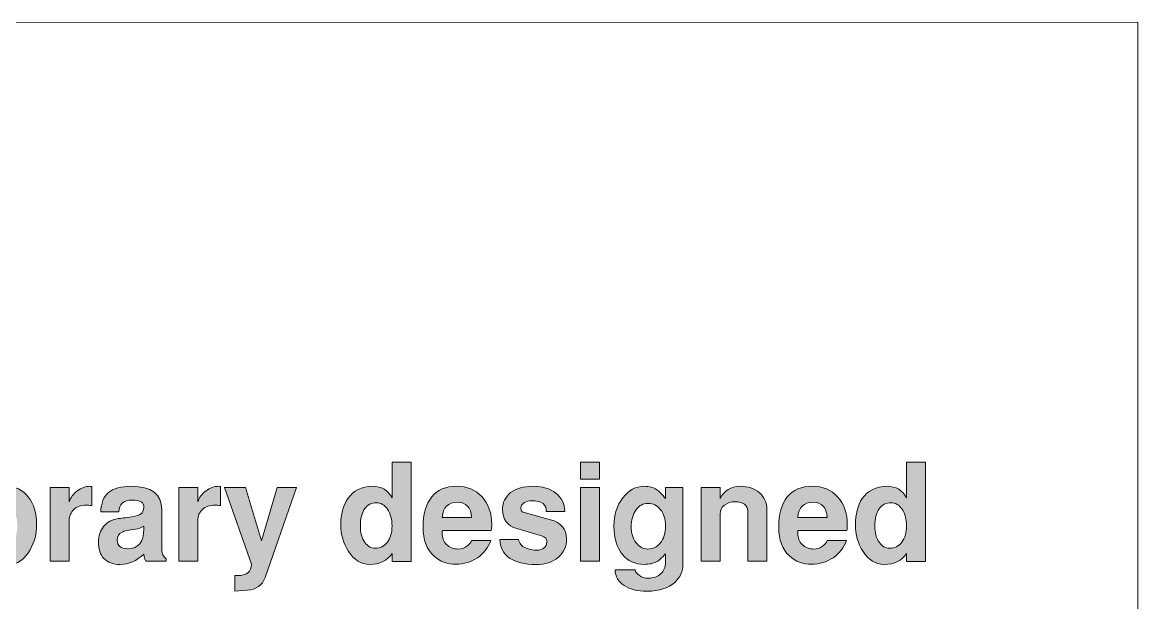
# Model space of a CAD drawing. Header units: inches. Extents: x 0.6 to 10.9, y -3.5 to -1.2.
# Drawn here: x 9.851 to 10.875, y -2.984 to -2.45 of the extents above; entities that cross this region are included whole.
import ezdxf

# ---------------------------------------------------------------- set-up
doc = ezdxf.new("R2010")
doc.units = ezdxf.units.IN
doc.header["$MEASUREMENT"] = 0
doc.layers.add('Layer 1', color=7, linetype='Continuous')

# ---------------------------------------------------------------- blocks, each defined once
blk = doc.blocks.new('block 3')
at = {"layer": 'Layer 1', "color": 7, "lineweight": 5, "true_color": 0xffffff}
blk.add_open_spline([(7.909, -2.6379), (7.909, -2.6379), (7.486, -2.6379), (7.486, -2.6379), (7.486, -2.6379), (7.486, -2.8735), (7.486, -2.8735), (7.486, -2.8735), (7.4916, -2.8735), (7.4916, -2.8735), (7.4916, -2.8735), (7.6791, -2.8735), (7.6791, -2.8735), (7.6791, -2.8735), (7.6792, -2.8734), (7.6792, -2.8734), (7.6792, -2.8734), (7.6792, -3.085), (7.6792, -3.085), (7.6792, -3.085), (7.674, -3.085), (7.674, -3.085), (7.674, -3.085), (7.4934, -3.085), (7.4934, -3.085), (7.4934, -3.085), (7.4934, -3.3206), (7.4934, -3.3206), (7.4934, -3.3206), (8.5511, -3.3206), (8.5511, -3.3206), (8.5511, -3.3206), (8.5511, -3.5081), (8.5511, -3.5081), (8.5511, -3.5081), (10.8746, -3.508), (10.8746, -3.508), (10.8746, -3.508), (10.8746, -2.4503), (10.8746, -2.4503), (10.8746, -2.4503), (8.5511, -2.4504), (8.5511, -2.4504), (8.5511, -2.4504), (8.5511, -2.6379), (8.5511, -2.6379), (8.5511, -2.6379), (8.1305, -2.6379), (8.1305, -2.6379), (8.1305, -2.6379), (8.1305, -2.4504), (8.1305, -2.4504), (8.1305, -2.4504), (7.909, -2.4504), (7.909, -2.4504), (7.909, -2.4504), (7.909, -2.6379), (7.909, -2.6379)], degree=3, knots=[0, 0, 0, 0, 1, 1, 1, 2, 2, 2, 3, 3, 3, 4, 4, 4, 5, 5, 5, 6, 6, 6, 7, 7, 7, 8, 8, 8, 9, 9, 9, 10, 10, 10, 11, 11, 11, 12, 12, 12, 13, 13, 13, 14, 14, 14, 15, 15, 15, 16, 16, 16, 17, 17, 17, 18, 18, 18, 19, 19, 19, 19], dxfattribs=at)
blk = doc.blocks.new('block 29')
at = {"layer": 'Layer 1', "true_color": 0xed1f24}
h = blk.add_hatch(color=240, dxfattribs=at)
h.dxf.hatch_style = 2
edge = h.paths.add_edge_path()
edge.add_spline(control_points=[(9.8637, -2.9119), (9.8637, -2.9201), (9.8617, -2.9278), (9.8576, -2.9351), (9.8526, -2.9439), (9.8461, -2.9483), (9.8381, -2.9483), (9.8329, -2.9483), (9.8287, -2.9476), (9.8254, -2.9461), (9.8224, -2.9447), (9.8196, -2.9423), (9.8167, -2.939), (9.8167, -2.939), (9.8167, -2.9454), (9.8167, -2.9454), (9.8167, -2.9454), (9.7992, -2.9454), (9.7992, -2.9454), (9.7992, -2.9454), (9.7992, -2.8543), (9.7992, -2.8543), (9.7992, -2.8543), (9.8167, -2.8543), (9.8167, -2.8543), (9.8167, -2.8543), (9.8167, -2.8867), (9.8167, -2.8867), (9.82, -2.88), (9.8261, -2.8766), (9.8352, -2.8766), (9.844, -2.8766), (9.8509, -2.8798), (9.856, -2.8863), (9.8612, -2.8928), (9.8637, -2.9014), (9.8637, -2.9119)], knot_values=[0, 0, 0, 0, 1, 1, 1, 2, 2, 2, 3, 3, 3, 4, 4, 4, 5, 5, 5, 6, 6, 6, 7, 7, 7, 8, 8, 8, 9, 9, 9, 10, 10, 10, 11, 11, 11, 12, 12, 12, 12], degree=3, periodic=1)
edge = h.paths.add_edge_path()
edge.add_spline(control_points=[(9.8459, -2.913), (9.8459, -2.9065), (9.8445, -2.9014), (9.8417, -2.8975), (9.839, -2.8936), (9.8354, -2.8917), (9.8309, -2.8917), (9.827, -2.8917), (9.8237, -2.8937), (9.8209, -2.8976), (9.8181, -2.9016), (9.8167, -2.9066), (9.8167, -2.9126), (9.8167, -2.9187), (9.8181, -2.9238), (9.8208, -2.9277), (9.8236, -2.9316), (9.8271, -2.9336), (9.8315, -2.9336), (9.8358, -2.9336), (9.8392, -2.9316), (9.8419, -2.9278), (9.8445, -2.9239), (9.8459, -2.9189), (9.8459, -2.913)], knot_values=[0, 0, 0, 0, 1, 1, 1, 2, 2, 2, 3, 3, 3, 4, 4, 4, 5, 5, 5, 6, 6, 6, 7, 7, 7, 8, 8, 8, 8], degree=3, periodic=1)
h = blk.add_hatch(color=240, dxfattribs=at)
h.dxf.hatch_style = 2
edge = h.paths.add_edge_path()
edge.add_spline(control_points=[(10.2075, -2.9458), (10.2075, -2.9458), (10.19, -2.9458), (10.19, -2.9458), (10.19, -2.9458), (10.19, -2.9384), (10.19, -2.9384), (10.1857, -2.945), (10.1787, -2.9483), (10.1692, -2.9483), (10.1616, -2.9483), (10.1552, -2.9444), (10.15, -2.9364), (10.1453, -2.9292), (10.143, -2.921), (10.143, -2.9119), (10.143, -2.9023), (10.1451, -2.8943), (10.1494, -2.8879), (10.1545, -2.8804), (10.1621, -2.8766), (10.1721, -2.8766), (10.1804, -2.8766), (10.1863, -2.8801), (10.19, -2.8871), (10.19, -2.8871), (10.19, -2.8543), (10.19, -2.8543), (10.19, -2.8543), (10.2075, -2.8543), (10.2075, -2.8543), (10.2075, -2.8543), (10.2075, -2.9458), (10.2075, -2.9458)], knot_values=[0, 0, 0, 0, 1, 1, 1, 2, 2, 2, 3, 3, 3, 4, 4, 4, 5, 5, 5, 6, 6, 6, 7, 7, 7, 8, 8, 8, 9, 9, 9, 10, 10, 10, 11, 11, 11, 11], degree=3, periodic=1)
edge = h.paths.add_edge_path()
edge.add_spline(control_points=[(10.19, -2.913), (10.19, -2.9068), (10.1886, -2.9017), (10.1859, -2.8977), (10.1831, -2.8937), (10.1797, -2.8917), (10.1756, -2.8917), (10.1711, -2.8917), (10.1675, -2.8936), (10.1648, -2.8974), (10.1622, -2.9013), (10.1609, -2.9064), (10.1609, -2.9128), (10.1609, -2.9192), (10.1622, -2.9244), (10.165, -2.9281), (10.1675, -2.9317), (10.1707, -2.9335), (10.1746, -2.9335), (10.1791, -2.9335), (10.1828, -2.9316), (10.1857, -2.9278), (10.1886, -2.924), (10.19, -2.9191), (10.19, -2.913)], knot_values=[0, 0, 0, 0, 1, 1, 1, 2, 2, 2, 3, 3, 3, 4, 4, 4, 5, 5, 5, 6, 6, 6, 7, 7, 7, 8, 8, 8, 8], degree=3, periodic=1)
h = blk.add_hatch(color=240, dxfattribs=at)
h.dxf.hatch_style = 2
h.paths.add_polyline_path([(10.3806, -2.8699), (10.3631, -2.8699), (10.3631, -2.8543), (10.3806, -2.8543)])
h.paths.add_polyline_path([(10.3806, -2.9454), (10.3631, -2.9454), (10.3631, -2.8777), (10.3806, -2.8777)])
h = blk.add_hatch(color=240, dxfattribs=at)
h.dxf.hatch_style = 2
edge = h.paths.add_edge_path()
edge.add_spline(control_points=[(10.6799, -2.9458), (10.6799, -2.9458), (10.6624, -2.9458), (10.6624, -2.9458), (10.6624, -2.9458), (10.6624, -2.9384), (10.6624, -2.9384), (10.658, -2.945), (10.6511, -2.9483), (10.6416, -2.9483), (10.634, -2.9483), (10.6275, -2.9444), (10.6224, -2.9364), (10.6177, -2.9292), (10.6154, -2.921), (10.6154, -2.9119), (10.6154, -2.9023), (10.6175, -2.8943), (10.6217, -2.8879), (10.6269, -2.8804), (10.6345, -2.8766), (10.6445, -2.8766), (10.6527, -2.8766), (10.6587, -2.8801), (10.6624, -2.8871), (10.6624, -2.8871), (10.6624, -2.8543), (10.6624, -2.8543), (10.6624, -2.8543), (10.6799, -2.8543), (10.6799, -2.8543), (10.6799, -2.8543), (10.6799, -2.9458), (10.6799, -2.9458)], knot_values=[0, 0, 0, 0, 1, 1, 1, 2, 2, 2, 3, 3, 3, 4, 4, 4, 5, 5, 5, 6, 6, 6, 7, 7, 7, 8, 8, 8, 9, 9, 9, 10, 10, 10, 11, 11, 11, 11], degree=3, periodic=1)
edge = h.paths.add_edge_path()
edge.add_spline(control_points=[(10.6624, -2.913), (10.6624, -2.9068), (10.661, -2.9017), (10.6583, -2.8977), (10.6555, -2.8937), (10.6521, -2.8917), (10.6479, -2.8917), (10.6435, -2.8917), (10.6399, -2.8936), (10.6372, -2.8974), (10.6346, -2.9013), (10.6332, -2.9064), (10.6332, -2.9128), (10.6332, -2.9192), (10.6346, -2.9244), (10.6374, -2.9281), (10.6398, -2.9317), (10.643, -2.9335), (10.6469, -2.9335), (10.6515, -2.9335), (10.6552, -2.9316), (10.6581, -2.9278), (10.6609, -2.924), (10.6624, -2.9191), (10.6624, -2.913)], knot_values=[0, 0, 0, 0, 1, 1, 1, 2, 2, 2, 3, 3, 3, 4, 4, 4, 5, 5, 5, 6, 6, 6, 7, 7, 7, 8, 8, 8, 8], degree=3, periodic=1)
h = blk.add_hatch(color=240, dxfattribs=at)
h.dxf.hatch_style = 2
edge = h.paths.add_edge_path()
edge.add_spline(control_points=[(9.9145, -2.8943), (9.9122, -2.8941), (9.9104, -2.8939), (9.9094, -2.8939), (9.9044, -2.8939), (9.9006, -2.8953), (9.8978, -2.8979), (9.895, -2.9005), (9.8936, -2.9038), (9.8936, -2.9078), (9.8936, -2.9078), (9.8936, -2.9454), (9.8936, -2.9454), (9.8936, -2.9454), (9.8761, -2.9454), (9.8761, -2.9454), (9.8761, -2.9454), (9.8761, -2.8777), (9.8761, -2.8777), (9.8761, -2.8777), (9.8936, -2.8777), (9.8936, -2.8777), (9.8936, -2.8777), (9.8936, -2.8908), (9.8936, -2.8908), (9.8949, -2.8868), (9.8974, -2.8834), (9.9011, -2.8807), (9.9049, -2.878), (9.9086, -2.8766), (9.9124, -2.8766), (9.9128, -2.8766), (9.9135, -2.8767), (9.9145, -2.8768), (9.9145, -2.8768), (9.9145, -2.8943), (9.9145, -2.8943)], knot_values=[0, 0, 0, 0, 1, 1, 1, 2, 2, 2, 3, 3, 3, 4, 4, 4, 5, 5, 5, 6, 6, 6, 7, 7, 7, 8, 8, 8, 9, 9, 9, 10, 10, 10, 11, 11, 11, 12, 12, 12, 12], degree=3, periodic=1)
h = blk.add_hatch(color=240, dxfattribs=at)
h.dxf.hatch_style = 2
edge = h.paths.add_edge_path()
edge.add_spline(control_points=[(9.9825, -2.9454), (9.9825, -2.9454), (9.9639, -2.9454), (9.9639, -2.9454), (9.963, -2.9441), (9.9624, -2.9419), (9.962, -2.9388), (9.9556, -2.9452), (9.9484, -2.9484), (9.9404, -2.9484), (9.9339, -2.9484), (9.9289, -2.9466), (9.9255, -2.943), (9.9221, -2.9394), (9.9204, -2.9342), (9.9204, -2.9276), (9.9204, -2.9221), (9.922, -2.9174), (9.9252, -2.9134), (9.9285, -2.9095), (9.9329, -2.9072), (9.9384, -2.9063), (9.9409, -2.906), (9.9453, -2.9054), (9.9515, -2.9046), (9.9551, -2.904), (9.9578, -2.9031), (9.9594, -2.9019), (9.961, -2.9007), (9.9619, -2.8987), (9.9621, -2.8961), (9.9624, -2.8915), (9.9587, -2.8892), (9.9512, -2.8892), (9.9434, -2.8892), (9.9394, -2.8929), (9.9391, -2.9002), (9.9391, -2.9002), (9.9225, -2.9002), (9.9225, -2.9002), (9.9228, -2.8922), (9.9252, -2.8863), (9.9297, -2.8824), (9.9341, -2.8785), (9.9411, -2.8766), (9.9506, -2.8766), (9.9693, -2.8766), (9.9786, -2.8838), (9.9786, -2.8982), (9.9786, -2.8982), (9.9786, -2.9356), (9.9786, -2.9356), (9.9786, -2.9385), (9.9799, -2.941), (9.9825, -2.9432), (9.9825, -2.9432), (9.9825, -2.9454), (9.9825, -2.9454)], knot_values=[0, 0, 0, 0, 1, 1, 1, 2, 2, 2, 3, 3, 3, 4, 4, 4, 5, 5, 5, 6, 6, 6, 7, 7, 7, 8, 8, 8, 9, 9, 9, 10, 10, 10, 11, 11, 11, 12, 12, 12, 13, 13, 13, 14, 14, 14, 15, 15, 15, 16, 16, 16, 17, 17, 17, 18, 18, 18, 19, 19, 19, 19], degree=3, periodic=1)
edge = h.paths.add_edge_path()
edge.add_spline(control_points=[(9.9621, -2.9159), (9.9621, -2.9159), (9.9621, -2.9133), (9.9621, -2.9133), (9.9596, -2.9147), (9.957, -2.9156), (9.9544, -2.9159), (9.9483, -2.9167), (9.9442, -2.9176), (9.9421, -2.9187), (9.9392, -2.9201), (9.9377, -2.9226), (9.9377, -2.9262), (9.9377, -2.9314), (9.941, -2.9339), (9.9474, -2.9339), (9.9572, -2.9339), (9.9621, -2.928), (9.9621, -2.9159)], knot_values=[0, 0, 0, 0, 1, 1, 1, 2, 2, 2, 3, 3, 3, 4, 4, 4, 5, 5, 5, 6, 6, 6, 6], degree=3, periodic=1)
h = blk.add_hatch(color=240, dxfattribs=at)
h.dxf.hatch_style = 2
edge = h.paths.add_edge_path()
edge.add_spline(control_points=[(10.0326, -2.8943), (10.0303, -2.8941), (10.0286, -2.8939), (10.0275, -2.8939), (10.0226, -2.8939), (10.0187, -2.8953), (10.0159, -2.8979), (10.0131, -2.9005), (10.0117, -2.9038), (10.0117, -2.9078), (10.0117, -2.9078), (10.0117, -2.9454), (10.0117, -2.9454), (10.0117, -2.9454), (9.9942, -2.9454), (9.9942, -2.9454), (9.9942, -2.9454), (9.9942, -2.8777), (9.9942, -2.8777), (9.9942, -2.8777), (10.0117, -2.8777), (10.0117, -2.8777), (10.0117, -2.8777), (10.0117, -2.8908), (10.0117, -2.8908), (10.013, -2.8868), (10.0155, -2.8834), (10.0192, -2.8807), (10.023, -2.878), (10.0267, -2.8766), (10.0305, -2.8766), (10.0309, -2.8766), (10.0316, -2.8767), (10.0326, -2.8768), (10.0326, -2.8768), (10.0326, -2.8943), (10.0326, -2.8943)], knot_values=[0, 0, 0, 0, 1, 1, 1, 2, 2, 2, 3, 3, 3, 4, 4, 4, 5, 5, 5, 6, 6, 6, 7, 7, 7, 8, 8, 8, 9, 9, 9, 10, 10, 10, 11, 11, 11, 12, 12, 12, 12], degree=3, periodic=1)
h = blk.add_hatch(color=240, dxfattribs=at)
h.dxf.hatch_style = 2
edge = h.paths.add_edge_path()
edge.add_spline(control_points=[(10.2815, -2.9117), (10.2815, -2.9137), (10.2814, -2.9155), (10.2811, -2.9171), (10.2811, -2.9171), (10.2362, -2.9171), (10.2362, -2.9171), (10.2361, -2.9176), (10.236, -2.9184), (10.236, -2.9194), (10.236, -2.9239), (10.2373, -2.9274), (10.2401, -2.9301), (10.2428, -2.9328), (10.2463, -2.9342), (10.2507, -2.9342), (10.2536, -2.9342), (10.2563, -2.9334), (10.2588, -2.9317), (10.261, -2.9301), (10.2624, -2.9283), (10.263, -2.9263), (10.263, -2.9263), (10.2807, -2.9263), (10.2807, -2.9263), (10.2784, -2.9329), (10.2743, -2.9382), (10.2684, -2.9422), (10.2625, -2.9462), (10.256, -2.9482), (10.2487, -2.9482), (10.2407, -2.9482), (10.2339, -2.9457), (10.2284, -2.9406), (10.2218, -2.9345), (10.2185, -2.9258), (10.2185, -2.9144), (10.2185, -2.9023), (10.2211, -2.8929), (10.2264, -2.8864), (10.2317, -2.8798), (10.2393, -2.8766), (10.2492, -2.8766), (10.2589, -2.8766), (10.2667, -2.8798), (10.2726, -2.8863), (10.2785, -2.8927), (10.2815, -2.9012), (10.2815, -2.9117)], knot_values=[0, 0, 0, 0, 1, 1, 1, 2, 2, 2, 3, 3, 3, 4, 4, 4, 5, 5, 5, 6, 6, 6, 7, 7, 7, 8, 8, 8, 9, 9, 9, 10, 10, 10, 11, 11, 11, 12, 12, 12, 13, 13, 13, 14, 14, 14, 15, 15, 15, 16, 16, 16, 16], degree=3, periodic=1)
edge = h.paths.add_edge_path()
edge.add_spline(control_points=[(10.263, -2.9053), (10.2625, -2.8959), (10.2581, -2.8912), (10.2499, -2.8912), (10.2415, -2.8912), (10.2369, -2.8959), (10.236, -2.9053), (10.236, -2.9053), (10.263, -2.9053), (10.263, -2.9053)], knot_values=[0, 0, 0, 0, 1, 1, 1, 2, 2, 2, 3, 3, 3, 3], degree=3, periodic=1)
h = blk.add_hatch(color=240, dxfattribs=at)
h.dxf.hatch_style = 2
edge = h.paths.add_edge_path()
edge.add_spline(control_points=[(10.3502, -2.9248), (10.3502, -2.9318), (10.3477, -2.9375), (10.3425, -2.9419), (10.3373, -2.9463), (10.3305, -2.9484), (10.322, -2.9484), (10.3116, -2.9484), (10.3036, -2.9465), (10.2979, -2.9425), (10.2923, -2.9386), (10.2893, -2.9329), (10.2889, -2.9256), (10.2889, -2.9256), (10.3061, -2.9256), (10.3061, -2.9256), (10.3068, -2.929), (10.309, -2.9315), (10.3127, -2.9332), (10.3157, -2.9346), (10.3191, -2.9353), (10.3231, -2.9353), (10.3257, -2.9353), (10.3278, -2.9346), (10.3296, -2.9332), (10.3313, -2.9318), (10.3321, -2.93), (10.3321, -2.928), (10.3321, -2.926), (10.3315, -2.9245), (10.3304, -2.9236), (10.3295, -2.9229), (10.3274, -2.9221), (10.3243, -2.9212), (10.3243, -2.9212), (10.3045, -2.9155), (10.3045, -2.9155), (10.2957, -2.9129), (10.2914, -2.9071), (10.2914, -2.8979), (10.2914, -2.8915), (10.2939, -2.8864), (10.2989, -2.8824), (10.3039, -2.8785), (10.3108, -2.8766), (10.3196, -2.8766), (10.3282, -2.8766), (10.3351, -2.8787), (10.3404, -2.8828), (10.3457, -2.887), (10.3484, -2.8926), (10.3485, -2.8996), (10.3485, -2.8996), (10.3316, -2.8996), (10.3316, -2.8996), (10.3319, -2.8967), (10.3308, -2.8943), (10.3286, -2.8925), (10.3263, -2.8907), (10.3228, -2.8898), (10.3182, -2.8898), (10.3157, -2.8898), (10.3135, -2.8904), (10.3116, -2.8916), (10.3094, -2.8928), (10.3082, -2.8944), (10.3082, -2.8965), (10.3082, -2.8987), (10.309, -2.9), (10.3105, -2.9004), (10.3105, -2.9004), (10.3355, -2.9073), (10.3355, -2.9073), (10.3453, -2.91), (10.3502, -2.9158), (10.3502, -2.9248)], knot_values=[0, 0, 0, 0, 1, 1, 1, 2, 2, 2, 3, 3, 3, 4, 4, 4, 5, 5, 5, 6, 6, 6, 7, 7, 7, 8, 8, 8, 9, 9, 9, 10, 10, 10, 11, 11, 11, 12, 12, 12, 13, 13, 13, 14, 14, 14, 15, 15, 15, 16, 16, 16, 17, 17, 17, 18, 18, 18, 19, 19, 19, 20, 20, 20, 21, 21, 21, 22, 22, 22, 23, 23, 23, 24, 24, 24, 25, 25, 25, 25], degree=3, periodic=1)
h = blk.add_hatch(color=240, dxfattribs=at)
h.dxf.hatch_style = 2
edge = h.paths.add_edge_path()
edge.add_spline(control_points=[(10.4571, -2.948), (10.4571, -2.9547), (10.4546, -2.9604), (10.4495, -2.9649), (10.4436, -2.9703), (10.4351, -2.9729), (10.4241, -2.9729), (10.4152, -2.9729), (10.4082, -2.9712), (10.4031, -2.9678), (10.3979, -2.9643), (10.3952, -2.9595), (10.3947, -2.9533), (10.3947, -2.9533), (10.4131, -2.9533), (10.4131, -2.9533), (10.4135, -2.9553), (10.4149, -2.9571), (10.4171, -2.9586), (10.4194, -2.9602), (10.4221, -2.961), (10.4252, -2.961), (10.4299, -2.961), (10.4337, -2.9596), (10.4366, -2.957), (10.4395, -2.9544), (10.441, -2.9509), (10.441, -2.9466), (10.441, -2.9421), (10.441, -2.9394), (10.4409, -2.9387), (10.4381, -2.9421), (10.4355, -2.9445), (10.433, -2.9458), (10.4299, -2.9475), (10.4261, -2.9483), (10.4215, -2.9483), (10.4131, -2.9483), (10.4065, -2.9453), (10.4015, -2.9392), (10.3963, -2.9329), (10.3937, -2.9242), (10.3937, -2.9131), (10.3937, -2.9027), (10.3964, -2.8941), (10.4018, -2.8871), (10.4072, -2.8801), (10.4138, -2.8766), (10.4216, -2.8766), (10.4261, -2.8766), (10.4299, -2.8776), (10.4331, -2.8797), (10.4354, -2.8813), (10.4381, -2.884), (10.441, -2.8878), (10.441, -2.8878), (10.441, -2.8777), (10.441, -2.8777), (10.441, -2.8777), (10.4571, -2.8777), (10.4571, -2.8777), (10.4571, -2.8777), (10.4571, -2.948), (10.4571, -2.948)], knot_values=[0, 0, 0, 0, 1, 1, 1, 2, 2, 2, 3, 3, 3, 4, 4, 4, 5, 5, 5, 6, 6, 6, 7, 7, 7, 8, 8, 8, 9, 9, 9, 10, 10, 10, 11, 11, 11, 12, 12, 12, 13, 13, 13, 14, 14, 14, 15, 15, 15, 16, 16, 16, 17, 17, 17, 18, 18, 18, 19, 19, 19, 20, 20, 20, 21, 21, 21, 21], degree=3, periodic=1)
edge = h.paths.add_edge_path()
edge.add_spline(control_points=[(10.441, -2.9126), (10.441, -2.9067), (10.4395, -2.9019), (10.4365, -2.8981), (10.4335, -2.8942), (10.4297, -2.8923), (10.4251, -2.8923), (10.4205, -2.8923), (10.4167, -2.8943), (10.4139, -2.8984), (10.411, -2.9024), (10.4096, -2.9076), (10.4096, -2.9139), (10.4096, -2.9197), (10.4111, -2.9245), (10.4141, -2.9284), (10.417, -2.9323), (10.4206, -2.9342), (10.4249, -2.9342), (10.4295, -2.9342), (10.4333, -2.9324), (10.4362, -2.9288), (10.4394, -2.9249), (10.441, -2.9195), (10.441, -2.9126)], knot_values=[0, 0, 0, 0, 1, 1, 1, 2, 2, 2, 3, 3, 3, 4, 4, 4, 5, 5, 5, 6, 6, 6, 7, 7, 7, 8, 8, 8, 8], degree=3, periodic=1)
h = blk.add_hatch(color=240, dxfattribs=at)
h.dxf.hatch_style = 2
edge = h.paths.add_edge_path()
edge.add_spline(control_points=[(10.5341, -2.9454), (10.5341, -2.9454), (10.5166, -2.9454), (10.5166, -2.9454), (10.5166, -2.9454), (10.5166, -2.8989), (10.5166, -2.8989), (10.5166, -2.8965), (10.5156, -2.8945), (10.5135, -2.893), (10.5114, -2.8916), (10.5086, -2.8908), (10.505, -2.8908), (10.5011, -2.8908), (10.4978, -2.8919), (10.4952, -2.8939), (10.4926, -2.896), (10.4912, -2.8987), (10.4912, -2.9018), (10.4912, -2.9018), (10.4912, -2.9454), (10.4912, -2.9454), (10.4912, -2.9454), (10.4737, -2.9454), (10.4737, -2.9454), (10.4737, -2.9454), (10.4737, -2.8777), (10.4737, -2.8777), (10.4737, -2.8777), (10.4912, -2.8777), (10.4912, -2.8777), (10.4912, -2.8777), (10.4912, -2.8878), (10.4912, -2.8878), (10.4952, -2.8803), (10.5011, -2.8766), (10.509, -2.8766), (10.5166, -2.8766), (10.5227, -2.8785), (10.5272, -2.8824), (10.5318, -2.8864), (10.5341, -2.8915), (10.5341, -2.8979), (10.5341, -2.8979), (10.5341, -2.9454), (10.5341, -2.9454)], knot_values=[0, 0, 0, 0, 1, 1, 1, 2, 2, 2, 3, 3, 3, 4, 4, 4, 5, 5, 5, 6, 6, 6, 7, 7, 7, 8, 8, 8, 9, 9, 9, 10, 10, 10, 11, 11, 11, 12, 12, 12, 13, 13, 13, 14, 14, 14, 15, 15, 15, 15], degree=3, periodic=1)
h = blk.add_hatch(color=240, dxfattribs=at)
h.dxf.hatch_style = 2
edge = h.paths.add_edge_path()
edge.add_spline(control_points=[(10.608, -2.9117), (10.608, -2.9137), (10.6079, -2.9155), (10.6076, -2.9171), (10.6076, -2.9171), (10.5627, -2.9171), (10.5627, -2.9171), (10.5626, -2.9176), (10.5625, -2.9184), (10.5625, -2.9194), (10.5625, -2.9239), (10.5639, -2.9274), (10.5666, -2.9301), (10.5693, -2.9328), (10.5729, -2.9342), (10.5772, -2.9342), (10.5801, -2.9342), (10.5828, -2.9334), (10.5853, -2.9317), (10.5875, -2.9301), (10.5889, -2.9283), (10.5895, -2.9263), (10.5895, -2.9263), (10.6072, -2.9263), (10.6072, -2.9263), (10.6049, -2.9329), (10.6008, -2.9382), (10.5949, -2.9422), (10.5891, -2.9462), (10.5825, -2.9482), (10.5752, -2.9482), (10.5672, -2.9482), (10.5604, -2.9457), (10.5549, -2.9406), (10.5483, -2.9345), (10.545, -2.9258), (10.545, -2.9144), (10.545, -2.9023), (10.5476, -2.8929), (10.5529, -2.8864), (10.5582, -2.8798), (10.5658, -2.8766), (10.5757, -2.8766), (10.5854, -2.8766), (10.5932, -2.8798), (10.5991, -2.8863), (10.605, -2.8927), (10.608, -2.9012), (10.608, -2.9117)], knot_values=[0, 0, 0, 0, 1, 1, 1, 2, 2, 2, 3, 3, 3, 4, 4, 4, 5, 5, 5, 6, 6, 6, 7, 7, 7, 8, 8, 8, 9, 9, 9, 10, 10, 10, 11, 11, 11, 12, 12, 12, 13, 13, 13, 14, 14, 14, 15, 15, 15, 16, 16, 16, 16], degree=3, periodic=1)
edge = h.paths.add_edge_path()
edge.add_spline(control_points=[(10.5895, -2.9053), (10.589, -2.8959), (10.5846, -2.8912), (10.5764, -2.8912), (10.568, -2.8912), (10.5634, -2.8959), (10.5625, -2.9053), (10.5625, -2.9053), (10.5895, -2.9053), (10.5895, -2.9053)], knot_values=[0, 0, 0, 0, 1, 1, 1, 2, 2, 2, 3, 3, 3, 3], degree=3, periodic=1)
h = blk.add_hatch(color=240, dxfattribs=at)
h.dxf.hatch_style = 2
edge = h.paths.add_edge_path()
edge.add_spline(control_points=[(10.1024, -2.8777), (10.1024, -2.8777), (10.0734, -2.9604), (10.0734, -2.9604), (10.0709, -2.9675), (10.0654, -2.9714), (10.0571, -2.9721), (10.0571, -2.9721), (10.0456, -2.9729), (10.0456, -2.9729), (10.0456, -2.9729), (10.0456, -2.9586), (10.0456, -2.9586), (10.0456, -2.9586), (10.0482, -2.9586), (10.0482, -2.9586), (10.0566, -2.9586), (10.0609, -2.9551), (10.0609, -2.9481), (10.0609, -2.9481), (10.0362, -2.8777), (10.0362, -2.8777), (10.0362, -2.8777), (10.0556, -2.8777), (10.0556, -2.8777), (10.0556, -2.8777), (10.0702, -2.9268), (10.0702, -2.9268), (10.0702, -2.9268), (10.0844, -2.8777), (10.0844, -2.8777), (10.0844, -2.8777), (10.1024, -2.8777), (10.1024, -2.8777)], knot_values=[0, 0, 0, 0, 1, 1, 1, 2, 2, 2, 3, 3, 3, 4, 4, 4, 5, 5, 5, 6, 6, 6, 7, 7, 7, 8, 8, 8, 9, 9, 9, 10, 10, 10, 11, 11, 11, 11], degree=3, periodic=1)
at = {"layer": 'Layer 1', "lineweight": 0}
for points in [[(10.3806, -2.8699), (10.3631, -2.8699), (10.3631, -2.8543), (10.3806, -2.8543), (10.3806, -2.8699)], [(10.3806, -2.9454), (10.3631, -2.9454), (10.3631, -2.8777), (10.3806, -2.8777), (10.3806, -2.9454)]]:
    blk.add_lwpolyline(points, dxfattribs=at)
for points, knots in [([(9.8637, -2.9119), (9.8637, -2.9201), (9.8617, -2.9278), (9.8576, -2.9351), (9.8526, -2.9439), (9.8461, -2.9483), (9.8381, -2.9483), (9.8329, -2.9483), (9.8287, -2.9476), (9.8254, -2.9461), (9.8224, -2.9447), (9.8196, -2.9423), (9.8167, -2.939), (9.8167, -2.939), (9.8167, -2.9454), (9.8167, -2.9454), (9.8167, -2.9454), (9.7992, -2.9454), (9.7992, -2.9454), (9.7992, -2.9454), (9.7992, -2.8543), (9.7992, -2.8543), (9.7992, -2.8543), (9.8167, -2.8543), (9.8167, -2.8543), (9.8167, -2.8543), (9.8167, -2.8867), (9.8167, -2.8867), (9.82, -2.88), (9.8261, -2.8766), (9.8352, -2.8766), (9.844, -2.8766), (9.8509, -2.8798), (9.856, -2.8863), (9.8612, -2.8928), (9.8637, -2.9014), (9.8637, -2.9119)], [0, 0, 0, 0, 1, 1, 1, 2, 2, 2, 3, 3, 3, 4, 4, 4, 5, 5, 5, 6, 6, 6, 7, 7, 7, 8, 8, 8, 9, 9, 9, 10, 10, 10, 11, 11, 11, 12, 12, 12, 12]), ([(10.2075, -2.9458), (10.2075, -2.9458), (10.19, -2.9458), (10.19, -2.9458), (10.19, -2.9458), (10.19, -2.9384), (10.19, -2.9384), (10.1857, -2.945), (10.1787, -2.9483), (10.1692, -2.9483), (10.1616, -2.9483), (10.1552, -2.9444), (10.15, -2.9364), (10.1453, -2.9292), (10.143, -2.921), (10.143, -2.9119), (10.143, -2.9023), (10.1451, -2.8943), (10.1494, -2.8879), (10.1545, -2.8804), (10.1621, -2.8766), (10.1721, -2.8766), (10.1804, -2.8766), (10.1863, -2.8801), (10.19, -2.8871), (10.19, -2.8871), (10.19, -2.8543), (10.19, -2.8543), (10.19, -2.8543), (10.2075, -2.8543), (10.2075, -2.8543), (10.2075, -2.8543), (10.2075, -2.9458), (10.2075, -2.9458)], [0, 0, 0, 0, 1, 1, 1, 2, 2, 2, 3, 3, 3, 4, 4, 4, 5, 5, 5, 6, 6, 6, 7, 7, 7, 8, 8, 8, 9, 9, 9, 10, 10, 10, 11, 11, 11, 11]), ([(10.6799, -2.9458), (10.6799, -2.9458), (10.6624, -2.9458), (10.6624, -2.9458), (10.6624, -2.9458), (10.6624, -2.9384), (10.6624, -2.9384), (10.658, -2.945), (10.6511, -2.9483), (10.6416, -2.9483), (10.634, -2.9483), (10.6275, -2.9444), (10.6224, -2.9364), (10.6177, -2.9292), (10.6154, -2.921), (10.6154, -2.9119), (10.6154, -2.9023), (10.6175, -2.8943), (10.6217, -2.8879), (10.6269, -2.8804), (10.6345, -2.8766), (10.6445, -2.8766), (10.6527, -2.8766), (10.6587, -2.8801), (10.6624, -2.8871), (10.6624, -2.8871), (10.6624, -2.8543), (10.6624, -2.8543), (10.6624, -2.8543), (10.6799, -2.8543), (10.6799, -2.8543), (10.6799, -2.8543), (10.6799, -2.9458), (10.6799, -2.9458)], [0, 0, 0, 0, 1, 1, 1, 2, 2, 2, 3, 3, 3, 4, 4, 4, 5, 5, 5, 6, 6, 6, 7, 7, 7, 8, 8, 8, 9, 9, 9, 10, 10, 10, 11, 11, 11, 11]), ([(9.9145, -2.8943), (9.9122, -2.8941), (9.9104, -2.8939), (9.9094, -2.8939), (9.9044, -2.8939), (9.9006, -2.8953), (9.8978, -2.8979), (9.895, -2.9005), (9.8936, -2.9038), (9.8936, -2.9078), (9.8936, -2.9078), (9.8936, -2.9454), (9.8936, -2.9454), (9.8936, -2.9454), (9.8761, -2.9454), (9.8761, -2.9454), (9.8761, -2.9454), (9.8761, -2.8777), (9.8761, -2.8777), (9.8761, -2.8777), (9.8936, -2.8777), (9.8936, -2.8777), (9.8936, -2.8777), (9.8936, -2.8908), (9.8936, -2.8908), (9.8949, -2.8868), (9.8974, -2.8834), (9.9011, -2.8807), (9.9049, -2.878), (9.9086, -2.8766), (9.9124, -2.8766), (9.9128, -2.8766), (9.9135, -2.8767), (9.9145, -2.8768), (9.9145, -2.8768), (9.9145, -2.8943), (9.9145, -2.8943)], [0, 0, 0, 0, 1, 1, 1, 2, 2, 2, 3, 3, 3, 4, 4, 4, 5, 5, 5, 6, 6, 6, 7, 7, 7, 8, 8, 8, 9, 9, 9, 10, 10, 10, 11, 11, 11, 12, 12, 12, 12]), ([(9.9825, -2.9454), (9.9825, -2.9454), (9.9639, -2.9454), (9.9639, -2.9454), (9.963, -2.9441), (9.9624, -2.9419), (9.962, -2.9388), (9.9556, -2.9452), (9.9484, -2.9484), (9.9404, -2.9484), (9.9339, -2.9484), (9.9289, -2.9466), (9.9255, -2.943), (9.9221, -2.9394), (9.9204, -2.9342), (9.9204, -2.9276), (9.9204, -2.9221), (9.922, -2.9174), (9.9252, -2.9134), (9.9285, -2.9095), (9.9329, -2.9072), (9.9384, -2.9063), (9.9409, -2.906), (9.9453, -2.9054), (9.9515, -2.9046), (9.9551, -2.904), (9.9578, -2.9031), (9.9594, -2.9019), (9.961, -2.9007), (9.9619, -2.8987), (9.9621, -2.8961), (9.9624, -2.8915), (9.9587, -2.8892), (9.9512, -2.8892), (9.9434, -2.8892), (9.9394, -2.8929), (9.9391, -2.9002), (9.9391, -2.9002), (9.9225, -2.9002), (9.9225, -2.9002), (9.9228, -2.8922), (9.9252, -2.8863), (9.9297, -2.8824), (9.9341, -2.8785), (9.9411, -2.8766), (9.9506, -2.8766), (9.9693, -2.8766), (9.9786, -2.8838), (9.9786, -2.8982), (9.9786, -2.8982), (9.9786, -2.9356), (9.9786, -2.9356), (9.9786, -2.9385), (9.9799, -2.941), (9.9825, -2.9432), (9.9825, -2.9432), (9.9825, -2.9454), (9.9825, -2.9454)], [0, 0, 0, 0, 1, 1, 1, 2, 2, 2, 3, 3, 3, 4, 4, 4, 5, 5, 5, 6, 6, 6, 7, 7, 7, 8, 8, 8, 9, 9, 9, 10, 10, 10, 11, 11, 11, 12, 12, 12, 13, 13, 13, 14, 14, 14, 15, 15, 15, 16, 16, 16, 17, 17, 17, 18, 18, 18, 19, 19, 19, 19]), ([(10.0326, -2.8943), (10.0303, -2.8941), (10.0286, -2.8939), (10.0275, -2.8939), (10.0226, -2.8939), (10.0187, -2.8953), (10.0159, -2.8979), (10.0131, -2.9005), (10.0117, -2.9038), (10.0117, -2.9078), (10.0117, -2.9078), (10.0117, -2.9454), (10.0117, -2.9454), (10.0117, -2.9454), (9.9942, -2.9454), (9.9942, -2.9454), (9.9942, -2.9454), (9.9942, -2.8777), (9.9942, -2.8777), (9.9942, -2.8777), (10.0117, -2.8777), (10.0117, -2.8777), (10.0117, -2.8777), (10.0117, -2.8908), (10.0117, -2.8908), (10.013, -2.8868), (10.0155, -2.8834), (10.0192, -2.8807), (10.023, -2.878), (10.0267, -2.8766), (10.0305, -2.8766), (10.0309, -2.8766), (10.0316, -2.8767), (10.0326, -2.8768), (10.0326, -2.8768), (10.0326, -2.8943), (10.0326, -2.8943)], [0, 0, 0, 0, 1, 1, 1, 2, 2, 2, 3, 3, 3, 4, 4, 4, 5, 5, 5, 6, 6, 6, 7, 7, 7, 8, 8, 8, 9, 9, 9, 10, 10, 10, 11, 11, 11, 12, 12, 12, 12]), ([(10.2815, -2.9117), (10.2815, -2.9137), (10.2814, -2.9155), (10.2811, -2.9171), (10.2811, -2.9171), (10.2362, -2.9171), (10.2362, -2.9171), (10.2361, -2.9176), (10.236, -2.9184), (10.236, -2.9194), (10.236, -2.9239), (10.2373, -2.9274), (10.2401, -2.9301), (10.2428, -2.9328), (10.2463, -2.9342), (10.2507, -2.9342), (10.2536, -2.9342), (10.2563, -2.9334), (10.2588, -2.9317), (10.261, -2.9301), (10.2624, -2.9283), (10.263, -2.9263), (10.263, -2.9263), (10.2807, -2.9263), (10.2807, -2.9263), (10.2784, -2.9329), (10.2743, -2.9382), (10.2684, -2.9422), (10.2625, -2.9462), (10.256, -2.9482), (10.2487, -2.9482), (10.2407, -2.9482), (10.2339, -2.9457), (10.2284, -2.9406), (10.2218, -2.9345), (10.2185, -2.9258), (10.2185, -2.9144), (10.2185, -2.9023), (10.2211, -2.8929), (10.2264, -2.8864), (10.2317, -2.8798), (10.2393, -2.8766), (10.2492, -2.8766), (10.2589, -2.8766), (10.2667, -2.8798), (10.2726, -2.8863), (10.2785, -2.8927), (10.2815, -2.9012), (10.2815, -2.9117)], [0, 0, 0, 0, 1, 1, 1, 2, 2, 2, 3, 3, 3, 4, 4, 4, 5, 5, 5, 6, 6, 6, 7, 7, 7, 8, 8, 8, 9, 9, 9, 10, 10, 10, 11, 11, 11, 12, 12, 12, 13, 13, 13, 14, 14, 14, 15, 15, 15, 16, 16, 16, 16]), ([(10.3502, -2.9248), (10.3502, -2.9318), (10.3477, -2.9375), (10.3425, -2.9419), (10.3373, -2.9463), (10.3305, -2.9484), (10.322, -2.9484), (10.3116, -2.9484), (10.3036, -2.9465), (10.2979, -2.9425), (10.2923, -2.9386), (10.2893, -2.9329), (10.2889, -2.9256), (10.2889, -2.9256), (10.3061, -2.9256), (10.3061, -2.9256), (10.3068, -2.929), (10.309, -2.9315), (10.3127, -2.9332), (10.3157, -2.9346), (10.3191, -2.9353), (10.3231, -2.9353), (10.3257, -2.9353), (10.3278, -2.9346), (10.3296, -2.9332), (10.3313, -2.9318), (10.3321, -2.93), (10.3321, -2.928), (10.3321, -2.926), (10.3315, -2.9245), (10.3304, -2.9236), (10.3295, -2.9229), (10.3274, -2.9221), (10.3243, -2.9212), (10.3243, -2.9212), (10.3045, -2.9155), (10.3045, -2.9155), (10.2957, -2.9129), (10.2914, -2.9071), (10.2914, -2.8979), (10.2914, -2.8915), (10.2939, -2.8864), (10.2989, -2.8824), (10.3039, -2.8785), (10.3108, -2.8766), (10.3196, -2.8766), (10.3282, -2.8766), (10.3351, -2.8787), (10.3404, -2.8828), (10.3457, -2.887), (10.3484, -2.8926), (10.3485, -2.8996), (10.3485, -2.8996), (10.3316, -2.8996), (10.3316, -2.8996), (10.3319, -2.8967), (10.3308, -2.8943), (10.3286, -2.8925), (10.3263, -2.8907), (10.3228, -2.8898), (10.3182, -2.8898), (10.3157, -2.8898), (10.3135, -2.8904), (10.3116, -2.8916), (10.3094, -2.8928), (10.3082, -2.8944), (10.3082, -2.8965), (10.3082, -2.8987), (10.309, -2.9), (10.3105, -2.9004), (10.3105, -2.9004), (10.3355, -2.9073), (10.3355, -2.9073), (10.3453, -2.91), (10.3502, -2.9158), (10.3502, -2.9248)], [0, 0, 0, 0, 1, 1, 1, 2, 2, 2, 3, 3, 3, 4, 4, 4, 5, 5, 5, 6, 6, 6, 7, 7, 7, 8, 8, 8, 9, 9, 9, 10, 10, 10, 11, 11, 11, 12, 12, 12, 13, 13, 13, 14, 14, 14, 15, 15, 15, 16, 16, 16, 17, 17, 17, 18, 18, 18, 19, 19, 19, 20, 20, 20, 21, 21, 21, 22, 22, 22, 23, 23, 23, 24, 24, 24, 25, 25, 25, 25]), ([(10.4571, -2.948), (10.4571, -2.9547), (10.4546, -2.9604), (10.4495, -2.9649), (10.4436, -2.9703), (10.4351, -2.9729), (10.4241, -2.9729), (10.4152, -2.9729), (10.4082, -2.9712), (10.4031, -2.9678), (10.3979, -2.9643), (10.3952, -2.9595), (10.3947, -2.9533), (10.3947, -2.9533), (10.4131, -2.9533), (10.4131, -2.9533), (10.4135, -2.9553), (10.4149, -2.9571), (10.4171, -2.9586), (10.4194, -2.9602), (10.4221, -2.961), (10.4252, -2.961), (10.4299, -2.961), (10.4337, -2.9596), (10.4366, -2.957), (10.4395, -2.9544), (10.441, -2.9509), (10.441, -2.9466), (10.441, -2.9421), (10.441, -2.9394), (10.4409, -2.9387), (10.4381, -2.9421), (10.4355, -2.9445), (10.433, -2.9458), (10.4299, -2.9475), (10.4261, -2.9483), (10.4215, -2.9483), (10.4131, -2.9483), (10.4065, -2.9453), (10.4015, -2.9392), (10.3963, -2.9329), (10.3937, -2.9242), (10.3937, -2.9131), (10.3937, -2.9027), (10.3964, -2.8941), (10.4018, -2.8871), (10.4072, -2.8801), (10.4138, -2.8766), (10.4216, -2.8766), (10.4261, -2.8766), (10.4299, -2.8776), (10.4331, -2.8797), (10.4354, -2.8813), (10.4381, -2.884), (10.441, -2.8878), (10.441, -2.8878), (10.441, -2.8777), (10.441, -2.8777), (10.441, -2.8777), (10.4571, -2.8777), (10.4571, -2.8777), (10.4571, -2.8777), (10.4571, -2.948), (10.4571, -2.948)], [0, 0, 0, 0, 1, 1, 1, 2, 2, 2, 3, 3, 3, 4, 4, 4, 5, 5, 5, 6, 6, 6, 7, 7, 7, 8, 8, 8, 9, 9, 9, 10, 10, 10, 11, 11, 11, 12, 12, 12, 13, 13, 13, 14, 14, 14, 15, 15, 15, 16, 16, 16, 17, 17, 17, 18, 18, 18, 19, 19, 19, 20, 20, 20, 21, 21, 21, 21]), ([(10.5341, -2.9454), (10.5341, -2.9454), (10.5166, -2.9454), (10.5166, -2.9454), (10.5166, -2.9454), (10.5166, -2.8989), (10.5166, -2.8989), (10.5166, -2.8965), (10.5156, -2.8945), (10.5135, -2.893), (10.5114, -2.8916), (10.5086, -2.8908), (10.505, -2.8908), (10.5011, -2.8908), (10.4978, -2.8919), (10.4952, -2.8939), (10.4926, -2.896), (10.4912, -2.8987), (10.4912, -2.9018), (10.4912, -2.9018), (10.4912, -2.9454), (10.4912, -2.9454), (10.4912, -2.9454), (10.4737, -2.9454), (10.4737, -2.9454), (10.4737, -2.9454), (10.4737, -2.8777), (10.4737, -2.8777), (10.4737, -2.8777), (10.4912, -2.8777), (10.4912, -2.8777), (10.4912, -2.8777), (10.4912, -2.8878), (10.4912, -2.8878), (10.4952, -2.8803), (10.5011, -2.8766), (10.509, -2.8766), (10.5166, -2.8766), (10.5227, -2.8785), (10.5272, -2.8824), (10.5318, -2.8864), (10.5341, -2.8915), (10.5341, -2.8979), (10.5341, -2.8979), (10.5341, -2.9454), (10.5341, -2.9454)], [0, 0, 0, 0, 1, 1, 1, 2, 2, 2, 3, 3, 3, 4, 4, 4, 5, 5, 5, 6, 6, 6, 7, 7, 7, 8, 8, 8, 9, 9, 9, 10, 10, 10, 11, 11, 11, 12, 12, 12, 13, 13, 13, 14, 14, 14, 15, 15, 15, 15]), ([(10.608, -2.9117), (10.608, -2.9137), (10.6079, -2.9155), (10.6076, -2.9171), (10.6076, -2.9171), (10.5627, -2.9171), (10.5627, -2.9171), (10.5626, -2.9176), (10.5625, -2.9184), (10.5625, -2.9194), (10.5625, -2.9239), (10.5639, -2.9274), (10.5666, -2.9301), (10.5693, -2.9328), (10.5729, -2.9342), (10.5772, -2.9342), (10.5801, -2.9342), (10.5828, -2.9334), (10.5853, -2.9317), (10.5875, -2.9301), (10.5889, -2.9283), (10.5895, -2.9263), (10.5895, -2.9263), (10.6072, -2.9263), (10.6072, -2.9263), (10.6049, -2.9329), (10.6008, -2.9382), (10.5949, -2.9422), (10.5891, -2.9462), (10.5825, -2.9482), (10.5752, -2.9482), (10.5672, -2.9482), (10.5604, -2.9457), (10.5549, -2.9406), (10.5483, -2.9345), (10.545, -2.9258), (10.545, -2.9144), (10.545, -2.9023), (10.5476, -2.8929), (10.5529, -2.8864), (10.5582, -2.8798), (10.5658, -2.8766), (10.5757, -2.8766), (10.5854, -2.8766), (10.5932, -2.8798), (10.5991, -2.8863), (10.605, -2.8927), (10.608, -2.9012), (10.608, -2.9117)], [0, 0, 0, 0, 1, 1, 1, 2, 2, 2, 3, 3, 3, 4, 4, 4, 5, 5, 5, 6, 6, 6, 7, 7, 7, 8, 8, 8, 9, 9, 9, 10, 10, 10, 11, 11, 11, 12, 12, 12, 13, 13, 13, 14, 14, 14, 15, 15, 15, 16, 16, 16, 16]), ([(10.1024, -2.8777), (10.1024, -2.8777), (10.0734, -2.9604), (10.0734, -2.9604), (10.0709, -2.9675), (10.0654, -2.9714), (10.0571, -2.9721), (10.0571, -2.9721), (10.0456, -2.9729), (10.0456, -2.9729), (10.0456, -2.9729), (10.0456, -2.9586), (10.0456, -2.9586), (10.0456, -2.9586), (10.0482, -2.9586), (10.0482, -2.9586), (10.0566, -2.9586), (10.0609, -2.9551), (10.0609, -2.9481), (10.0609, -2.9481), (10.0362, -2.8777), (10.0362, -2.8777), (10.0362, -2.8777), (10.0556, -2.8777), (10.0556, -2.8777), (10.0556, -2.8777), (10.0702, -2.9268), (10.0702, -2.9268), (10.0702, -2.9268), (10.0844, -2.8777), (10.0844, -2.8777), (10.0844, -2.8777), (10.1024, -2.8777), (10.1024, -2.8777)], [0, 0, 0, 0, 1, 1, 1, 2, 2, 2, 3, 3, 3, 4, 4, 4, 5, 5, 5, 6, 6, 6, 7, 7, 7, 8, 8, 8, 9, 9, 9, 10, 10, 10, 11, 11, 11, 11]), ([(10.19, -2.913), (10.19, -2.9068), (10.1886, -2.9017), (10.1859, -2.8977), (10.1831, -2.8937), (10.1797, -2.8917), (10.1756, -2.8917), (10.1711, -2.8917), (10.1675, -2.8936), (10.1648, -2.8974), (10.1622, -2.9013), (10.1609, -2.9064), (10.1609, -2.9128), (10.1609, -2.9192), (10.1622, -2.9244), (10.165, -2.9281), (10.1675, -2.9317), (10.1707, -2.9335), (10.1746, -2.9335), (10.1791, -2.9335), (10.1828, -2.9316), (10.1857, -2.9278), (10.1886, -2.924), (10.19, -2.9191), (10.19, -2.913)], [0, 0, 0, 0, 1, 1, 1, 2, 2, 2, 3, 3, 3, 4, 4, 4, 5, 5, 5, 6, 6, 6, 7, 7, 7, 8, 8, 8, 8]), ([(10.263, -2.9053), (10.2625, -2.8959), (10.2581, -2.8912), (10.2499, -2.8912), (10.2415, -2.8912), (10.2369, -2.8959), (10.236, -2.9053), (10.236, -2.9053), (10.263, -2.9053), (10.263, -2.9053)], [0, 0, 0, 0, 1, 1, 1, 2, 2, 2, 3, 3, 3, 3]), ([(10.441, -2.9126), (10.441, -2.9067), (10.4395, -2.9019), (10.4365, -2.8981), (10.4335, -2.8942), (10.4297, -2.8923), (10.4251, -2.8923), (10.4205, -2.8923), (10.4167, -2.8943), (10.4139, -2.8984), (10.411, -2.9024), (10.4096, -2.9076), (10.4096, -2.9139), (10.4096, -2.9197), (10.4111, -2.9245), (10.4141, -2.9284), (10.417, -2.9323), (10.4206, -2.9342), (10.4249, -2.9342), (10.4295, -2.9342), (10.4333, -2.9324), (10.4362, -2.9288), (10.4394, -2.9249), (10.441, -2.9195), (10.441, -2.9126)], [0, 0, 0, 0, 1, 1, 1, 2, 2, 2, 3, 3, 3, 4, 4, 4, 5, 5, 5, 6, 6, 6, 7, 7, 7, 8, 8, 8, 8]), ([(10.5895, -2.9053), (10.589, -2.8959), (10.5846, -2.8912), (10.5764, -2.8912), (10.568, -2.8912), (10.5634, -2.8959), (10.5625, -2.9053), (10.5625, -2.9053), (10.5895, -2.9053), (10.5895, -2.9053)], [0, 0, 0, 0, 1, 1, 1, 2, 2, 2, 3, 3, 3, 3]), ([(10.6624, -2.913), (10.6624, -2.9068), (10.661, -2.9017), (10.6583, -2.8977), (10.6555, -2.8937), (10.6521, -2.8917), (10.6479, -2.8917), (10.6435, -2.8917), (10.6399, -2.8936), (10.6372, -2.8974), (10.6346, -2.9013), (10.6332, -2.9064), (10.6332, -2.9128), (10.6332, -2.9192), (10.6346, -2.9244), (10.6374, -2.9281), (10.6398, -2.9317), (10.643, -2.9335), (10.6469, -2.9335), (10.6515, -2.9335), (10.6552, -2.9316), (10.6581, -2.9278), (10.6609, -2.924), (10.6624, -2.9191), (10.6624, -2.913)], [0, 0, 0, 0, 1, 1, 1, 2, 2, 2, 3, 3, 3, 4, 4, 4, 5, 5, 5, 6, 6, 6, 7, 7, 7, 8, 8, 8, 8]), ([(9.9621, -2.9159), (9.9621, -2.9159), (9.9621, -2.9133), (9.9621, -2.9133), (9.9596, -2.9147), (9.957, -2.9156), (9.9544, -2.9159), (9.9483, -2.9167), (9.9442, -2.9176), (9.9421, -2.9187), (9.9392, -2.9201), (9.9377, -2.9226), (9.9377, -2.9262), (9.9377, -2.9314), (9.941, -2.9339), (9.9474, -2.9339), (9.9572, -2.9339), (9.9621, -2.928), (9.9621, -2.9159)], [0, 0, 0, 0, 1, 1, 1, 2, 2, 2, 3, 3, 3, 4, 4, 4, 5, 5, 5, 6, 6, 6, 6])]:
    blk.add_open_spline(points, degree=3, knots=knots, dxfattribs=at)
blk = doc.blocks.new('block 28')
at = {"layer": 'Layer 1'}
blk.add_blockref('block 29', (0, 0), dxfattribs=at)
blk = doc.blocks.new('block 26')
at = {"layer": 'Layer 1'}
blk.add_blockref('block 28', (0, 0), dxfattribs=at)

msp = doc.modelspace()

# ---------------------------------------------------------------- block references
at = {"layer": 'Layer 1'}
for name in ['block 3', 'block 26']:
    msp.add_blockref(name, (0, 0), dxfattribs=at)

doc.saveas('drawing.dxf')
